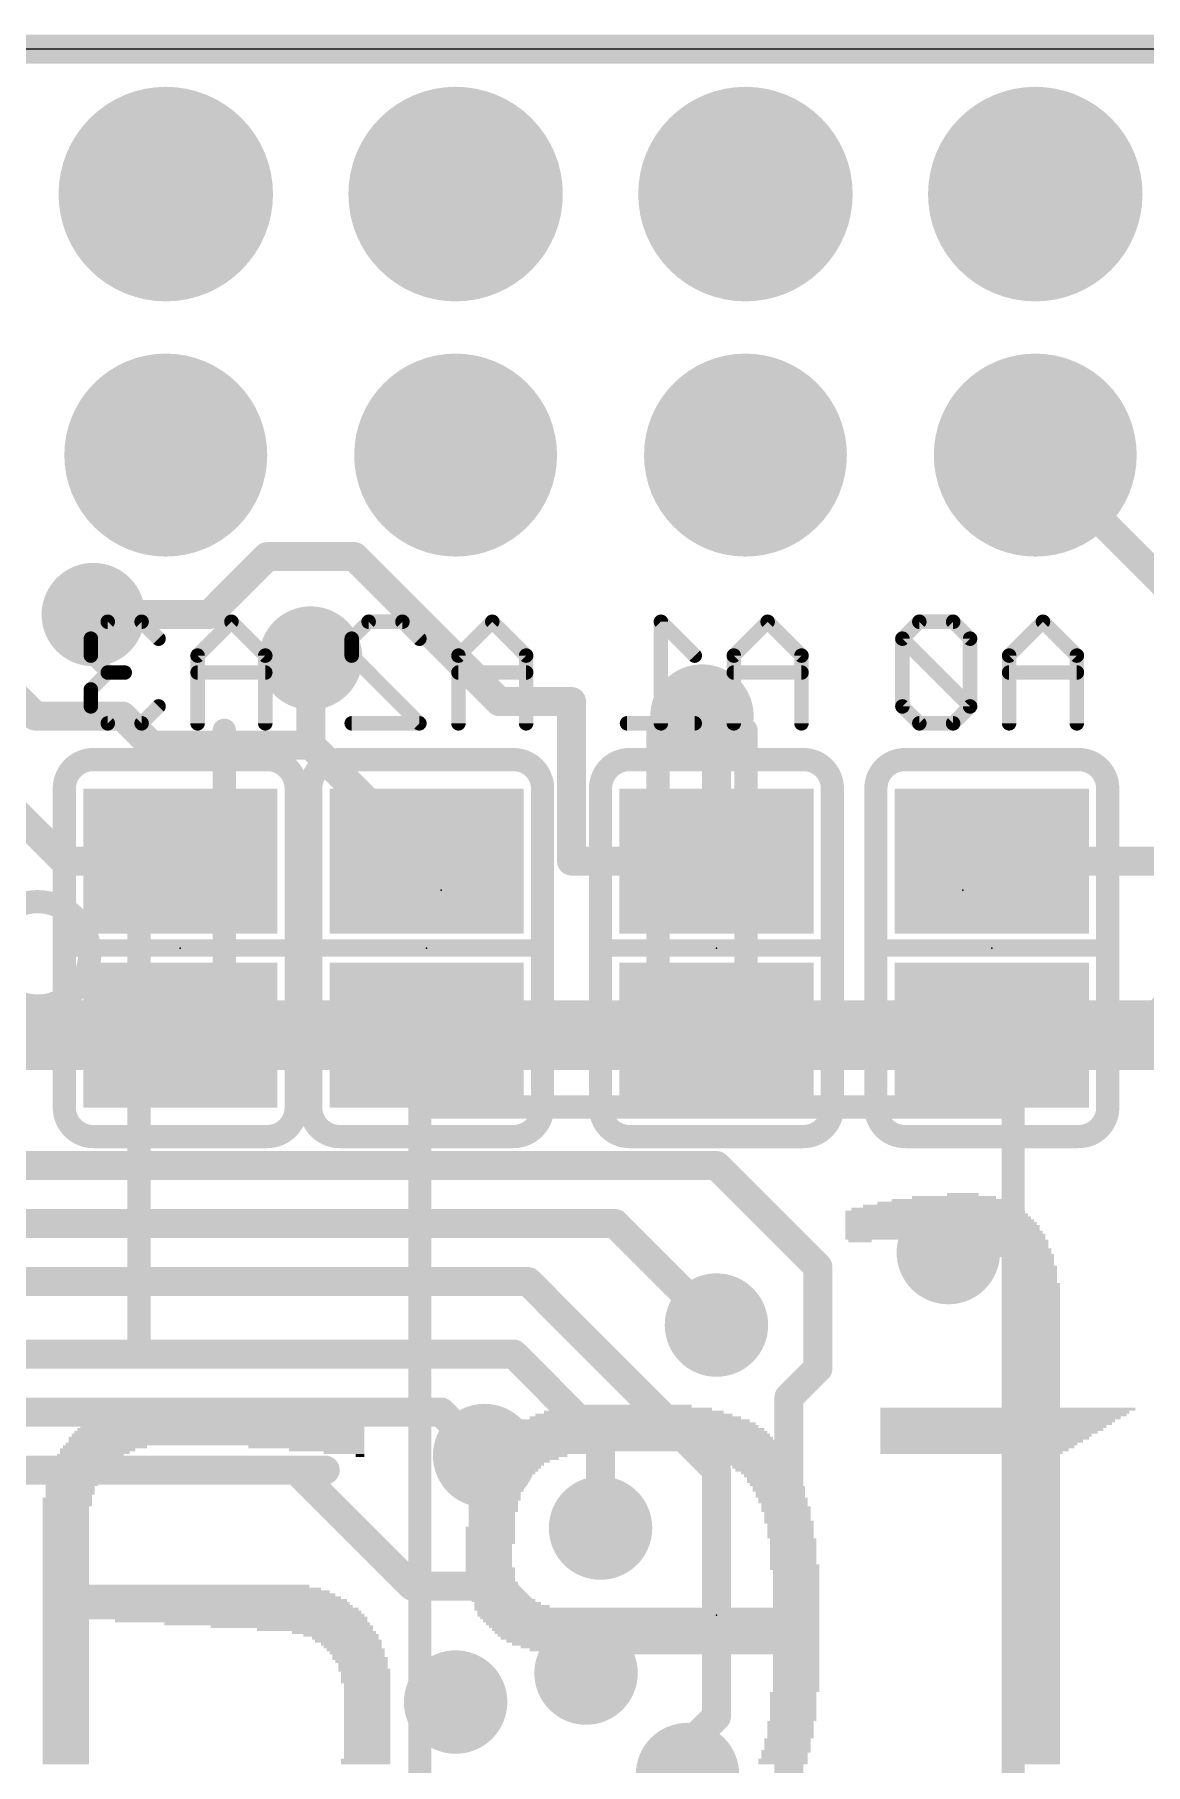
# Model space of a CAD drawing. Extents: x -0.1 to 50.9, y -0.1 to 23.
# Drawn here: x 33.14 to 42.88, y 7.84 to 22.99 of the extents above; entities that cross this region are included whole.
import ezdxf

# ---------------------------------------------------------------- set-up
doc = ezdxf.new("R2010")
doc.units = 0
for name, color, linetype in [('16', 132, 'CONTINUOUS'), ('17', 110, 'CONTINUOUS'), ('18', 110, 'CONTINUOUS'), ('20', 53, 'CONTINUOUS'), ('21', 40, 'CONTINUOUS'), ('22', 6, 'CONTINUOUS'), ('23', 40, 'CONTINUOUS'), ('24', 6, 'CONTINUOUS'), ('30', 253, 'CONTINUOUS')]:
    doc.layers.add(name, color=color, linetype=linetype)

# ---------------------------------------------------------------- blocks, each defined once
blk = doc.blocks.new('RECT')
blk.add_solid([(-0.5, -0.5), (0.5, -0.5), (-0.5, 0.5), (0.5, 0.5)])
blk = doc.blocks.new('ROUNDP')
at = {"const_width": 0.5}
blk.add_lwpolyline([(0, -0.25, 1), (0, 0.25, 1), (0, -0.25)], format="xyb", dxfattribs=at)
blk = doc.blocks.new('ROUNDV')
at = {"const_width": 0.5}
blk.add_lwpolyline([(0, -0.25, 1), (0, 0.25, 1), (0, -0.25)], format="xyb", dxfattribs=at)

msp = doc.modelspace()

# ---------------------------------------------------------------- linework, layer by layer
at = {"layer": '16'}
for points, const_width in [([(50.8, 22.86), (0, 22.86)], 0.254), ([(43.688, 17.526), (41.91, 19.304)], 0.254), ([(30.734, 18.415), (33.401, 15.748)], 0.254), ([(34.671, 17.907), (35.179, 18.415)], 0.254), ([(35.179, 18.415), (35.941, 18.415)], 0.254), ([(35.941, 18.415), (37.211, 17.145)], 0.254), ([(34.671, 17.907), (33.655, 17.907)], 0.254), ([(33.147, 17.018), (32.385, 17.78)], 0.254), ([(35.56, 17.526), (35.56, 16.764)], 0.254), ([(33.147, 17.018), (33.909, 17.018)], 0.254), ([(33.909, 17.018), (34.163, 16.764)], 0.254), ([(37.211, 17.145), (37.846, 17.145)], 0.254), ([(37.846, 17.145), (37.846, 15.748)], 0.254), ([(39.116, 16.891), (38.989, 17.018)], 0.254), ([(39.116, 15.748), (39.116, 16.891)], 0.254), ([(34.163, 16.764), (35.56, 16.764)], 0.254), ([(35.56, 16.764), (36.576, 15.748)], 0.254), ([(33.401, 15.748), (34.417, 15.748)], 0.254), ([(37.846, 15.748), (39.116, 15.748)], 0.254), ([(41.529, 15.748), (43.18, 15.748)], 0.254), ([(43.053, 14.224), (43.561, 14.732)], 0.6096), ([(34.417, 14.224), (31.369, 14.224)], 0.6096), ([(34.417, 14.224), (36.576, 14.224)], 0.6096), ([(36.576, 14.224), (39.116, 14.224)], 0.6096), ([(39.116, 14.224), (41.529, 14.224)], 0.6096), ([(43.053, 14.224), (41.529, 14.224)], 0.6096), ([(28.829, 13.081), (39.116, 13.081)], 0.254), ([(39.116, 13.081), (40.005, 12.192)], 0.254), ([(27.686, 12.573), (38.227, 12.573)], 0.254), ([(38.227, 12.573), (39.116, 11.684)], 0.254), ([(40.005, 12.192), (40.005, 11.303)], 0.254), ([(26.924, 12.065), (37.465, 12.065)], 0.254), ([(37.465, 12.065), (39.116, 10.414)], 0.254), ([(26.67, 11.43), (37.338, 11.43)], 0.254), ([(37.338, 11.43), (38.1, 10.668)], 0.254), ([(40.005, 11.303), (39.751, 11.049)], 0.254), ([(39.751, 11.049), (39.751, 6.731)], 0.254), ([(26.162, 10.922), (36.703, 10.922)], 0.254), ([(36.703, 10.922), (37.084, 10.541)], 0.254), ([(38.1, 10.668), (38.1, 9.906)], 0.254), ([(25.527, 10.414), (35.433, 10.414)], 0.254), ([(35.433, 10.414), (35.687, 10.414)], 0.254), ([(36.449, 9.398), (35.433, 10.414)], 0.254), ([(39.116, 10.414), (39.116, 8.255)], 0.254), ([(37.211, 9.398), (36.449, 9.398)], 0.254), ([(37.973, 8.636), (37.211, 9.398)], 0.254), ([(39.116, 8.255), (38.862, 8.001)], 0.254), ([(38.862, 8.001), (38.862, 7.747)], 0.254)]:
    msp.add_lwpolyline(points, dxfattribs=dict(at, const_width=const_width))
for points, const_width in [([(41.9549, 19.3489, 1), (41.8651, 19.2591)], 0.127), ([(35.179, 18.4785, 1), (35.179, 18.3515)], 0.127), ([(35.2239, 18.3701, 1), (35.1341, 18.4599)], 0.127), ([(35.9859, 18.4599, 1), (35.8961, 18.3701)], 0.127), ([(35.941, 18.3515, 1), (35.941, 18.4785)], 0.127), ([(33.655, 17.9705, 1), (33.655, 17.8435)], 0.127), ([(34.671, 17.8435, 1), (34.671, 17.9705)], 0.127), ([(34.6261, 17.9519, 1), (34.7159, 17.8621)], 0.127), ([(35.6235, 17.526, 1), (35.4965, 17.526)], 0.127), ([(33.147, 17.0815, 1), (33.147, 16.9545)], 0.127), ([(33.1021, 16.9731, 1), (33.1919, 17.0629)], 0.127), ([(33.9539, 17.0629, 1), (33.8641, 16.9731)], 0.127), ([(33.909, 16.9545, 1), (33.909, 17.0815)], 0.127), ([(37.211, 17.2085, 1), (37.211, 17.0815)], 0.127), ([(37.1661, 17.1001, 1), (37.2559, 17.1899)], 0.127), ([(37.9095, 17.145, 1), (37.7825, 17.145)], 0.127), ([(37.846, 17.0815, 1), (37.846, 17.2085)], 0.127), ([(39.0339, 17.0629, 1), (38.9441, 16.9731)], 0.127), ([(39.1795, 16.891, 1), (39.0525, 16.891)], 0.127), ([(39.0711, 16.8461, 1), (39.1609, 16.9359)], 0.127), ([(34.163, 16.8275, 1), (34.163, 16.7005)], 0.127), ([(34.1181, 16.7191, 1), (34.2079, 16.8089)], 0.127), ([(35.6049, 16.8089, 1), (35.5151, 16.7191)], 0.127), ([(35.4965, 16.764, 1), (35.6235, 16.764)], 0.127), ([(35.56, 16.7005, 1), (35.56, 16.8275)], 0.127), ([(33.401, 15.8115, 1), (33.401, 15.6845)], 0.127), ([(33.3561, 15.7031, 1), (33.4459, 15.7929)], 0.127), ([(34.417, 15.6845, 1), (34.417, 15.8115)], 0.127), ([(36.5311, 15.7031, 1), (36.6209, 15.7929)], 0.127), ([(37.846, 15.8115, 1), (37.846, 15.6845)], 0.127), ([(37.7825, 15.748, 1), (37.9095, 15.748)], 0.127), ([(39.0525, 15.748, 1), (39.1795, 15.748)], 0.127), ([(39.116, 15.6845, 1), (39.116, 15.8115)], 0.127), ([(41.529, 15.8115, 1), (41.529, 15.6845)], 0.127), ([(34.417, 14.3764, 1), (34.417, 14.0716)], 0.3048), ([(34.417, 14.0716, 1), (34.417, 14.3764)], 0.3048), ([(36.576, 14.3764, 1), (36.576, 14.0716)], 0.3048), ([(36.576, 14.0716, 1), (36.576, 14.3764)], 0.3048), ([(39.116, 14.3764, 1), (39.116, 14.0716)], 0.3048), ([(39.116, 14.0716, 1), (39.116, 14.3764)], 0.3048), ([(41.529, 14.3764, 1), (41.529, 14.0716)], 0.3048), ([(41.529, 14.0716, 1), (41.529, 14.3764)], 0.3048), ([(42.9452, 14.3318, 1), (43.1608, 14.1162)], 0.3048), ([(39.1609, 13.1259, 1), (39.0711, 13.0361)], 0.127), ([(39.116, 13.0175, 1), (39.116, 13.1445)], 0.127), ([(38.2719, 12.6179, 1), (38.1821, 12.5281)], 0.127), ([(38.227, 12.5095, 1), (38.227, 12.6365)], 0.127), ([(40.0685, 12.192, 1), (39.9415, 12.192)], 0.127), ([(39.9601, 12.1471, 1), (40.0499, 12.2369)], 0.127), ([(37.5099, 12.1099, 1), (37.4201, 12.0201)], 0.127), ([(37.465, 12.0015, 1), (37.465, 12.1285)], 0.127), ([(39.0711, 11.6391, 1), (39.1609, 11.7289)], 0.127), ([(37.3829, 11.4749, 1), (37.2931, 11.3851)], 0.127), ([(37.338, 11.3665, 1), (37.338, 11.4935)], 0.127), ([(39.9415, 11.303, 1), (40.0685, 11.303)], 0.127), ([(40.0499, 11.2581, 1), (39.9601, 11.3479)], 0.127), ([(39.8145, 11.049, 1), (39.6875, 11.049)], 0.127), ([(39.7061, 11.0939, 1), (39.7959, 11.0041)], 0.127), ([(36.7479, 10.9669, 1), (36.6581, 10.8771)], 0.127), ([(36.703, 10.8585, 1), (36.703, 10.9855)], 0.127), ([(38.1635, 10.668, 1), (38.0365, 10.668)], 0.127), ([(38.0551, 10.6231, 1), (38.1449, 10.7129)], 0.127), ([(37.0391, 10.4961, 1), (37.1289, 10.5859)], 0.127), ([(35.433, 10.4775, 1), (35.433, 10.3505)], 0.127), ([(35.4779, 10.4589, 1), (35.3881, 10.3691)], 0.127), ([(35.433, 10.3505, 1), (35.433, 10.4775)], 0.127), ([(35.687, 10.3505, 1), (35.687, 10.4775)], 0.127), ([(39.1795, 10.414, 1), (39.0525, 10.414)], 0.127), ([(39.0711, 10.3691, 1), (39.1609, 10.4589)], 0.127), ([(38.0365, 9.906, 1), (38.1635, 9.906)], 0.127), ([(36.449, 9.4615, 1), (36.449, 9.3345)], 0.127), ([(36.4041, 9.3531, 1), (36.4939, 9.4429)], 0.127), ([(37.2559, 9.4429, 1), (37.1661, 9.3531)], 0.127), ([(37.211, 9.3345, 1), (37.211, 9.4615)], 0.127), ([(37.9281, 8.5911, 1), (38.0179, 8.6809)], 0.127), ([(39.1609, 8.2101, 1), (39.0711, 8.2999)], 0.127), ([(39.0525, 8.255, 1), (39.1795, 8.255)], 0.127), ([(38.9255, 8.001, 1), (38.7985, 8.001)], 0.127), ([(38.8171, 8.0459, 1), (38.9069, 7.9561)], 0.127)]:
    msp.add_lwpolyline(points, format="xyb", dxfattribs=dict(at, const_width=const_width))
at = {"layer": '20'}
msp.add_line((48.26, 22.86), (2.54, 22.86), dxfattribs=at)
at = {"layer": '21', "const_width": 0.2032}
for points in [[(34.803, 14.094), (34.803, 16.894)], [(38.603, 16.894), (38.603, 14.094)], [(39.375, 14.094), (39.375, 16.894)], [(34.0556, 15.9988), (34.0556, 11.4332)], [(41.716, 13.594), (36.516, 13.594)], [(36.516, 13.594), (36.516, 4.694)], [(41.716, 4.694), (41.716, 13.594)]]:
    msp.add_lwpolyline(points, dxfattribs=at)
at = {"layer": '21'}
for points, const_width in [([(34.8538, 16.894, 1), (34.7522, 16.894)], 0.1016), ([(38.6538, 16.894, 1), (38.5522, 16.894)], 0.1016), ([(39.4258, 16.894, 1), (39.3242, 16.894)], 0.1016), ([(34.1064, 15.9988, 1), (34.0048, 15.9988)], 0.1016), ([(33.1666, 14.478, 1), (33.1666, 15.3924, 1), (33.1666, 14.478)], 0.2032), ([(34.7522, 14.094, 1), (34.8538, 14.094)], 0.1016), ([(38.5522, 14.094, 1), (38.6538, 14.094)], 0.1016), ([(39.3242, 14.094, 1), (39.4258, 14.094)], 0.1016), ([(36.516, 13.6448, 1), (36.516, 13.5432)], 0.1016), ([(36.5668, 13.594, 1), (36.4652, 13.594)], 0.1016), ([(41.7668, 13.594, 1), (41.6652, 13.594)], 0.1016), ([(41.716, 13.5432, 1), (41.716, 13.6448)], 0.1016), ([(34.0048, 11.4332, 1), (34.1064, 11.4332)], 0.1016)]:
    msp.add_lwpolyline(points, format="xyb", dxfattribs=dict(at, const_width=const_width))
at = {"layer": '22'}
for points, const_width in [([(33.7816, 17.8443), (33.6333, 17.696)], 0.127), ([(34.0782, 17.8443), (33.7816, 17.8443)], 0.127), ([(34.2265, 17.696), (34.0782, 17.8443)], 0.127), ([(34.8654, 17.8443), (34.5688, 17.5477)], 0.127), ([(35.162, 17.5477), (34.8654, 17.8443)], 0.127), ([(35.9193, 17.696), (36.0676, 17.8443)], 0.127), ([(36.0676, 17.8443), (36.3642, 17.8443)], 0.127), ([(36.3642, 17.8443), (36.5125, 17.696)], 0.127), ([(37.1514, 17.8443), (36.8548, 17.5477)], 0.127), ([(37.448, 17.5477), (37.1514, 17.8443)], 0.127), ([(38.9255, 17.5477), (38.6289, 17.8443)], 0.127), ([(38.6289, 17.8443), (38.6289, 16.9545)], 0.127), ([(39.5644, 17.8443), (39.2678, 17.5477)], 0.127), ([(39.861, 17.5477), (39.5644, 17.8443)], 0.127), ([(40.8936, 17.8443), (40.7453, 17.696)], 0.127), ([(41.1902, 17.8443), (40.8936, 17.8443)], 0.127), ([(41.3385, 17.696), (41.1902, 17.8443)], 0.127), ([(41.9774, 17.8443), (41.6808, 17.5477)], 0.127), ([(42.274, 17.5477), (41.9774, 17.8443)], 0.127), ([(33.6333, 17.696), (33.6333, 17.5477)], 0.127), ([(35.9193, 17.5477), (35.9193, 17.696)], 0.127), ([(40.7453, 17.696), (40.7453, 17.1028)], 0.127), ([(41.3385, 17.1028), (40.7453, 17.696)], 0.127), ([(41.3385, 17.1028), (41.3385, 17.696)], 0.127), ([(33.6333, 17.5477), (33.7816, 17.3994)], 0.127), ([(34.5688, 17.5477), (34.5688, 16.9545)], 0.127), ([(35.162, 16.9545), (35.162, 17.5477)], 0.127), ([(36.5125, 16.9545), (35.9193, 17.5477)], 0.127), ([(36.8548, 17.5477), (36.8548, 16.9545)], 0.127), ([(37.448, 16.9545), (37.448, 17.5477)], 0.127), ([(39.2678, 17.5477), (39.2678, 16.9545)], 0.127), ([(39.861, 16.9545), (39.861, 17.5477)], 0.127), ([(41.6808, 17.5477), (41.6808, 16.9545)], 0.127), ([(42.274, 16.9545), (42.274, 17.5477)], 0.127), ([(33.7816, 17.3994), (33.6333, 17.2511)], 0.127), ([(33.7816, 17.3994), (33.9299, 17.3994)], 0.127), ([(35.162, 17.3994), (34.5688, 17.3994)], 0.127), ([(37.448, 17.3994), (36.8548, 17.3994)], 0.127), ([(39.861, 17.3994), (39.2678, 17.3994)], 0.127), ([(42.274, 17.3994), (41.6808, 17.3994)], 0.127), ([(33.6333, 17.2511), (33.6333, 17.1028)], 0.127), ([(33.6333, 17.1028), (33.7816, 16.9545)], 0.127), ([(34.0782, 16.9545), (34.2265, 17.1028)], 0.127), ([(40.7453, 17.1028), (40.8936, 16.9545)], 0.127), ([(41.1902, 16.9545), (41.3385, 17.1028)], 0.127), ([(33.7816, 16.9545), (34.0782, 16.9545)], 0.127), ([(35.9193, 16.9545), (36.5125, 16.9545)], 0.127), ([(38.9255, 16.9545), (38.3323, 16.9545)], 0.127), ([(40.8936, 16.9545), (41.1902, 16.9545)], 0.127), ([(35.179, 16.637), (33.655, 16.637)], 0.2032), ([(35.814, 16.637), (37.338, 16.637)], 0.2032), ([(38.354, 16.637), (39.878, 16.637)], 0.2032), ([(40.767, 16.637), (42.291, 16.637)], 0.2032), ([(33.401, 16.383), (33.401, 13.589)], 0.2032), ([(35.433, 13.589), (35.433, 16.383)], 0.2032), ([(35.56, 16.383), (35.56, 13.589)], 0.2032), ([(37.592, 13.589), (37.592, 16.383)], 0.2032), ([(38.1, 16.383), (38.1, 13.589)], 0.2032), ([(40.132, 13.589), (40.132, 16.383)], 0.2032), ([(40.513, 16.383), (40.513, 13.589)], 0.2032), ([(42.545, 13.589), (42.545, 16.383)], 0.2032), ([(35.179, 13.335), (33.655, 13.335)], 0.2032), ([(35.814, 13.335), (37.338, 13.335)], 0.2032), ([(38.354, 13.335), (39.878, 13.335)], 0.2032), ([(40.767, 13.335), (42.291, 13.335)], 0.2032)]:
    msp.add_lwpolyline(points, dxfattribs=dict(at, const_width=const_width))
for points, const_width in [([(33.7816, 17.876, 1), (33.7816, 17.8125)], 0.0635), ([(33.8041, 17.8218, 1), (33.7592, 17.8667)], 0.0635), ([(34.1007, 17.8667, 1), (34.0558, 17.8218)], 0.0635), ([(34.0782, 17.8125, 1), (34.0782, 17.876)], 0.0635), ([(34.8879, 17.8667, 1), (34.843, 17.8218)], 0.0635), ([(34.8879, 17.8218, 1), (34.843, 17.8667)], 0.0635), ([(36.0676, 17.876, 1), (36.0676, 17.8125)], 0.0635), ([(36.0901, 17.8218, 1), (36.0452, 17.8667)], 0.0635), ([(36.3867, 17.8667, 1), (36.3418, 17.8218)], 0.0635), ([(36.3642, 17.8125, 1), (36.3642, 17.876)], 0.0635), ([(37.1739, 17.8667, 1), (37.129, 17.8218)], 0.0635), ([(37.1739, 17.8218, 1), (37.129, 17.8667)], 0.0635), ([(38.6607, 17.8443, 1), (38.5972, 17.8443)], 0.0635), ([(38.6514, 17.8667, 1), (38.6065, 17.8218)], 0.0635), ([(39.5869, 17.8667, 1), (39.542, 17.8218)], 0.0635), ([(39.5869, 17.8218, 1), (39.542, 17.8667)], 0.0635), ([(40.8936, 17.876, 1), (40.8936, 17.8125)], 0.0635), ([(40.9161, 17.8218, 1), (40.8712, 17.8667)], 0.0635), ([(41.2127, 17.8667, 1), (41.1678, 17.8218)], 0.0635), ([(41.1902, 17.8125, 1), (41.1902, 17.876)], 0.0635), ([(41.9999, 17.8667, 1), (41.955, 17.8218)], 0.0635), ([(41.9999, 17.8218, 1), (41.955, 17.8667)], 0.0635), ([(33.6651, 17.696, 1), (33.6016, 17.696)], 0.0635), ([(33.6109, 17.7184, 1), (33.6558, 17.6735)], 0.0635), ([(34.204, 17.6735, 1), (34.249, 17.7184)], 0.0635), ([(35.9511, 17.696, 1), (35.8876, 17.696)], 0.0635), ([(35.8969, 17.7184, 1), (35.9418, 17.6735)], 0.0635), ([(36.49, 17.6735, 1), (36.535, 17.7184)], 0.0635), ([(40.7771, 17.696, 1), (40.7136, 17.696)], 0.0635), ([(40.7678, 17.7184, 1), (40.7229, 17.6735)], 0.0635), ([(40.7229, 17.7184, 1), (40.7678, 17.6735)], 0.0635), ([(41.3703, 17.696, 1), (41.3068, 17.696)], 0.0635), ([(41.316, 17.6735, 1), (41.361, 17.7184)], 0.0635), ([(33.6016, 17.5477, 1), (33.6651, 17.5477)], 0.0635), ([(33.6558, 17.5701, 1), (33.6109, 17.5252)], 0.0635), ([(34.6006, 17.5477, 1), (34.5371, 17.5477)], 0.0635), ([(34.5464, 17.5701, 1), (34.5913, 17.5252)], 0.0635), ([(35.1938, 17.5477, 1), (35.1303, 17.5477)], 0.0635), ([(35.1396, 17.5252, 1), (35.1845, 17.5701)], 0.0635), ([(35.8876, 17.5477, 1), (35.9511, 17.5477)], 0.0635), ([(35.9418, 17.5701, 1), (35.8969, 17.5252)], 0.0635), ([(36.8866, 17.5477, 1), (36.8231, 17.5477)], 0.0635), ([(36.8324, 17.5701, 1), (36.8773, 17.5252)], 0.0635), ([(37.4798, 17.5477, 1), (37.4163, 17.5477)], 0.0635), ([(37.4256, 17.5252, 1), (37.4705, 17.5701)], 0.0635), ([(38.903, 17.5252, 1), (38.948, 17.5701)], 0.0635), ([(39.2996, 17.5477, 1), (39.2361, 17.5477)], 0.0635), ([(39.2454, 17.5701, 1), (39.2903, 17.5252)], 0.0635), ([(39.8928, 17.5477, 1), (39.8293, 17.5477)], 0.0635), ([(39.8386, 17.5252, 1), (39.8835, 17.5701)], 0.0635), ([(41.7126, 17.5477, 1), (41.6491, 17.5477)], 0.0635), ([(41.6584, 17.5701, 1), (41.7033, 17.5252)], 0.0635), ([(42.3058, 17.5477, 1), (42.2423, 17.5477)], 0.0635), ([(42.2516, 17.5252, 1), (42.2965, 17.5701)], 0.0635), ([(33.7816, 17.4311, 1), (33.7816, 17.3676)], 0.0635), ([(33.8041, 17.3769, 1), (33.7592, 17.4218)], 0.0635), ([(33.7592, 17.3769, 1), (33.8041, 17.4218)], 0.0635), ([(33.9299, 17.3676, 1), (33.9299, 17.4311)], 0.0635), ([(34.5688, 17.4311, 1), (34.5688, 17.3676)], 0.0635), ([(35.162, 17.3676, 1), (35.162, 17.4311)], 0.0635), ([(36.8548, 17.4311, 1), (36.8548, 17.3676)], 0.0635), ([(37.448, 17.3676, 1), (37.448, 17.4311)], 0.0635), ([(39.2678, 17.4311, 1), (39.2678, 17.3676)], 0.0635), ([(39.861, 17.3676, 1), (39.861, 17.4311)], 0.0635), ([(41.6808, 17.4311, 1), (41.6808, 17.3676)], 0.0635), ([(42.274, 17.3676, 1), (42.274, 17.4311)], 0.0635), ([(33.6651, 17.2511, 1), (33.6016, 17.2511)], 0.0635), ([(33.6109, 17.2735, 1), (33.6558, 17.2286)], 0.0635), ([(33.6016, 17.1028, 1), (33.6651, 17.1028)], 0.0635), ([(33.6558, 17.1252, 1), (33.6109, 17.0803)], 0.0635), ([(34.249, 17.0803, 1), (34.204, 17.1252)], 0.0635), ([(40.7136, 17.1028, 1), (40.7771, 17.1028)], 0.0635), ([(40.7678, 17.1252, 1), (40.7229, 17.0803)], 0.0635), ([(41.3068, 17.1028, 1), (41.3703, 17.1028)], 0.0635), ([(41.361, 17.0803, 1), (41.316, 17.1252)], 0.0635), ([(41.316, 17.0803, 1), (41.361, 17.1252)], 0.0635), ([(33.7816, 16.9862, 1), (33.7816, 16.9228)], 0.0635), ([(33.7592, 16.932, 1), (33.8041, 16.977)], 0.0635), ([(34.0558, 16.977, 1), (34.1007, 16.932)], 0.0635), ([(34.0782, 16.9228, 1), (34.0782, 16.9862)], 0.0635), ([(34.5371, 16.9545, 1), (34.6006, 16.9545)], 0.0635), ([(35.1303, 16.9545, 1), (35.1938, 16.9545)], 0.0635), ([(35.9193, 16.9862, 1), (35.9193, 16.9228)], 0.0635), ([(36.49, 16.932, 1), (36.535, 16.977)], 0.0635), ([(36.5125, 16.9228, 1), (36.5125, 16.9862)], 0.0635), ([(36.8231, 16.9545, 1), (36.8866, 16.9545)], 0.0635), ([(37.4163, 16.9545, 1), (37.4798, 16.9545)], 0.0635), ([(38.3323, 16.9862, 1), (38.3323, 16.9228)], 0.0635), ([(38.5972, 16.9545, 1), (38.6607, 16.9545)], 0.0635), ([(38.9255, 16.9228, 1), (38.9255, 16.9862)], 0.0635), ([(39.2361, 16.9545, 1), (39.2996, 16.9545)], 0.0635), ([(39.8293, 16.9545, 1), (39.8928, 16.9545)], 0.0635), ([(40.8936, 16.9862, 1), (40.8936, 16.9228)], 0.0635), ([(40.8712, 16.932, 1), (40.9161, 16.977)], 0.0635), ([(41.1678, 16.977, 1), (41.2127, 16.932)], 0.0635), ([(41.1902, 16.9228, 1), (41.1902, 16.9862)], 0.0635), ([(41.6491, 16.9545, 1), (41.7126, 16.9545)], 0.0635), ([(42.2423, 16.9545, 1), (42.3058, 16.9545)], 0.0635), ([(33.655, 16.637, 0.4142), (33.401, 16.383)], 0.2032), ([(33.655, 16.6878, 1), (33.655, 16.5862)], 0.1016), ([(33.655, 16.5862, 1), (33.655, 16.6878)], 0.1016), ([(35.433, 16.383, 0.4142), (35.179, 16.637)], 0.2032), ([(35.179, 16.6878, 1), (35.179, 16.5862)], 0.1016), ([(35.179, 16.5862, 1), (35.179, 16.6878)], 0.1016), ([(35.814, 16.637, 0.4142), (35.56, 16.383)], 0.2032), ([(35.814, 16.6878, 1), (35.814, 16.5862)], 0.1016), ([(35.814, 16.5862, 1), (35.814, 16.6878)], 0.1016), ([(37.592, 16.383, 0.4142), (37.338, 16.637)], 0.2032), ([(37.338, 16.6878, 1), (37.338, 16.5862)], 0.1016), ([(37.338, 16.5862, 1), (37.338, 16.6878)], 0.1016), ([(38.354, 16.637, 0.4142), (38.1, 16.383)], 0.2032), ([(38.354, 16.6878, 1), (38.354, 16.5862)], 0.1016), ([(38.354, 16.5862, 1), (38.354, 16.6878)], 0.1016), ([(40.132, 16.383, 0.4142), (39.878, 16.637)], 0.2032), ([(39.878, 16.6878, 1), (39.878, 16.5862)], 0.1016), ([(39.878, 16.5862, 1), (39.878, 16.6878)], 0.1016), ([(40.767, 16.637, 0.4142), (40.513, 16.383)], 0.2032), ([(40.767, 16.6878, 1), (40.767, 16.5862)], 0.1016), ([(40.767, 16.5862, 1), (40.767, 16.6878)], 0.1016), ([(42.545, 16.383, 0.4142), (42.291, 16.637)], 0.2032), ([(42.291, 16.6878, 1), (42.291, 16.5862)], 0.1016), ([(42.291, 16.5862, 1), (42.291, 16.6878)], 0.1016), ([(33.4518, 16.383, 1), (33.3502, 16.383)], 0.1016), ([(33.3502, 16.383, 1), (33.4518, 16.383)], 0.1016), ([(35.4838, 16.383, 1), (35.3822, 16.383)], 0.1016), ([(35.3822, 16.383, 1), (35.4838, 16.383)], 0.1016), ([(35.6108, 16.383, 1), (35.5092, 16.383)], 0.1016), ([(35.5092, 16.383, 1), (35.6108, 16.383)], 0.1016), ([(37.6428, 16.383, 1), (37.5412, 16.383)], 0.1016), ([(37.5412, 16.383, 1), (37.6428, 16.383)], 0.1016), ([(38.1508, 16.383, 1), (38.0492, 16.383)], 0.1016), ([(38.0492, 16.383, 1), (38.1508, 16.383)], 0.1016), ([(40.1828, 16.383, 1), (40.0812, 16.383)], 0.1016), ([(40.0812, 16.383, 1), (40.1828, 16.383)], 0.1016), ([(40.5638, 16.383, 1), (40.4622, 16.383)], 0.1016), ([(40.4622, 16.383, 1), (40.5638, 16.383)], 0.1016), ([(42.5958, 16.383, 1), (42.4942, 16.383)], 0.1016), ([(42.4942, 16.383, 1), (42.5958, 16.383)], 0.1016), ([(33.401, 13.589, 0.4142), (33.655, 13.335)], 0.2032), ([(33.4518, 13.589, 1), (33.3502, 13.589)], 0.1016), ([(33.3502, 13.589, 1), (33.4518, 13.589)], 0.1016), ([(35.179, 13.335, 0.4142), (35.433, 13.589)], 0.2032), ([(35.4838, 13.589, 1), (35.3822, 13.589)], 0.1016), ([(35.3822, 13.589, 1), (35.4838, 13.589)], 0.1016), ([(35.56, 13.589, 0.4142), (35.814, 13.335)], 0.2032), ([(35.6108, 13.589, 1), (35.5092, 13.589)], 0.1016), ([(35.5092, 13.589, 1), (35.6108, 13.589)], 0.1016), ([(37.338, 13.335, 0.4142), (37.592, 13.589)], 0.2032), ([(37.6428, 13.589, 1), (37.5412, 13.589)], 0.1016), ([(37.5412, 13.589, 1), (37.6428, 13.589)], 0.1016), ([(38.1, 13.589, 0.4142), (38.354, 13.335)], 0.2032), ([(38.1508, 13.589, 1), (38.0492, 13.589)], 0.1016), ([(38.0492, 13.589, 1), (38.1508, 13.589)], 0.1016), ([(39.878, 13.335, 0.4142), (40.132, 13.589)], 0.2032), ([(40.1828, 13.589, 1), (40.0812, 13.589)], 0.1016), ([(40.0812, 13.589, 1), (40.1828, 13.589)], 0.1016), ([(40.513, 13.589, 0.4142), (40.767, 13.335)], 0.2032), ([(40.5638, 13.589, 1), (40.4622, 13.589)], 0.1016), ([(40.4622, 13.589, 1), (40.5638, 13.589)], 0.1016), ([(42.291, 13.335, 0.4142), (42.545, 13.589)], 0.2032), ([(42.5958, 13.589, 1), (42.4942, 13.589)], 0.1016), ([(42.4942, 13.589, 1), (42.5958, 13.589)], 0.1016), ([(33.655, 13.3858, 1), (33.655, 13.2842)], 0.1016), ([(33.655, 13.2842, 1), (33.655, 13.3858)], 0.1016), ([(35.179, 13.3858, 1), (35.179, 13.2842)], 0.1016), ([(35.179, 13.2842, 1), (35.179, 13.3858)], 0.1016), ([(35.814, 13.3858, 1), (35.814, 13.2842)], 0.1016), ([(35.814, 13.2842, 1), (35.814, 13.3858)], 0.1016), ([(37.338, 13.3858, 1), (37.338, 13.2842)], 0.1016), ([(37.338, 13.2842, 1), (37.338, 13.3858)], 0.1016), ([(38.354, 13.3858, 1), (38.354, 13.2842)], 0.1016), ([(38.354, 13.2842, 1), (38.354, 13.3858)], 0.1016), ([(39.878, 13.3858, 1), (39.878, 13.2842)], 0.1016), ([(39.878, 13.2842, 1), (39.878, 13.3858)], 0.1016), ([(40.767, 13.3858, 1), (40.767, 13.2842)], 0.1016), ([(40.767, 13.2842, 1), (40.767, 13.3858)], 0.1016), ([(42.291, 13.3858, 1), (42.291, 13.2842)], 0.1016), ([(42.291, 13.2842, 1), (42.291, 13.3858)], 0.1016)]:
    msp.add_lwpolyline(points, format="xyb", dxfattribs=dict(at, const_width=const_width))
at = {"layer": '23'}
for p in [(36.703, 15.494), (41.275, 15.494), (39.116, 9.144)]:
    msp.add_point(p, dxfattribs=at)
at = {"layer": '24'}
for p in [(34.417, 14.986), (36.576, 14.986), (39.116, 14.986), (41.529, 14.986)]:
    msp.add_point(p, dxfattribs=at)

# ---------------------------------------------------------------- block references
at = {"layer": '16', "xscale": 1.1684, "yscale": 1.6002}
for p, rotation in [((34.417, 15.748), 270), ((36.576, 15.748), 90), ((39.116, 15.748), 90), ((41.529, 15.748), 90), ((34.417, 14.224), 270), ((36.576, 14.224), 90), ((39.116, 14.224), 90), ((41.529, 14.224), 90)]:
    msp.add_blockref('RECT', p, dxfattribs=dict(at, rotation=rotation))
at = {"layer": '17', "xscale": 1.778, "yscale": 1.778}
for p in [(34.29, 21.59), (36.83, 21.59), (39.37, 21.59), (41.91, 21.59)]:
    msp.add_blockref('ROUNDP', p, dxfattribs=at)
at = {"layer": '17', "xscale": 1.6764, "yscale": 1.6764, "rotation": 90}
for p in [(34.29, 19.304), (36.83, 19.304), (39.37, 19.304), (41.91, 19.304)]:
    msp.add_blockref('ROUNDP', p, dxfattribs=at)
at = {"layer": '18', "xscale": 0.9064, "yscale": 0.9064}
for p in [(33.655, 17.907), (33.655, 17.907), (35.56, 17.526), (35.56, 17.526), (38.989, 17.018), (38.989, 17.018), (41.148, 12.319), (41.148, 12.319), (39.116, 11.684), (39.116, 11.684), (37.084, 10.541), (37.084, 10.541), (38.1, 9.906), (38.1, 9.906), (37.973, 8.636), (37.973, 8.636), (36.83, 8.382), (36.83, 8.382), (38.862, 7.747), (38.862, 7.747)]:
    msp.add_blockref('ROUNDV', p, dxfattribs=at)
at = {"layer": '22', "yscale": 0.0254, "rotation": 180}
for p, xscale in [((41.0718, 12.7254), 1.3462), ((41.1099, 12.7508), 1.1684), ((41.148, 12.7762), 0.9906), ((41.1988, 12.8016), 0.7366), ((41.275, 12.827), 0.2794), ((41.0337, 12.6746), 1.5748), ((41.0464, 12.6492), 1.6002), ((41.0591, 12.6238), 1.6256), ((41.0718, 12.5984), 1.651), ((41.0845, 12.573), 1.6764), ((41.0464, 12.7), 1.4986), ((41.0972, 12.5476), 1.7018), ((41.0972, 12.5222), 1.7018), ((41.1099, 12.4968), 1.7272), ((41.1226, 12.4714), 1.7526), ((41.1226, 12.446), 1.7526), ((40.3733, 12.4206), 0.2032), ((41.6687, 12.4206), 0.7112), ((41.7322, 12.3952), 0.5842), ((41.7576, 12.3698), 0.5334), ((41.7957, 12.3444), 0.508), ((41.8084, 12.319), 0.4826), ((41.8338, 12.2936), 0.4826), ((41.8465, 12.2682), 0.4572), ((41.8465, 12.2428), 0.4572), ((41.8592, 12.2174), 0.4318), ((41.8719, 12.192), 0.4572), ((41.8846, 12.1666), 0.4318), ((41.8846, 12.1412), 0.4318), ((41.8846, 12.1158), 0.4318), ((41.8973, 12.0904), 0.4064), ((41.8973, 12.065), 0.4064), ((41.91, 12.0396), 0.4318), ((41.91, 12.0142), 0.4318), ((41.91, 11.9888), 0.4318), ((41.91, 11.9634), 0.4318), ((41.9227, 11.938), 0.4064), ((41.9227, 11.9126), 0.4064), ((41.9227, 11.8872), 0.4064), ((41.9227, 11.8618), 0.4064), ((41.9227, 11.8364), 0.4064), ((41.9227, 11.811), 0.4064), ((41.9227, 11.7856), 0.4064), ((41.9227, 11.7602), 0.4064), ((41.9227, 11.7348), 0.4064), ((41.9227, 11.7094), 0.4064), ((41.9227, 11.684), 0.4064), ((41.9227, 11.6586), 0.4064), ((41.9227, 11.6332), 0.4064), ((41.9227, 11.6078), 0.4064), ((41.9227, 11.5824), 0.4064), ((41.9227, 11.557), 0.4064), ((41.9227, 11.5316), 0.4064), ((41.9227, 11.5062), 0.4064), ((41.9227, 11.4808), 0.4064), ((41.9227, 11.4554), 0.4064), ((41.9227, 11.43), 0.4064), ((41.9227, 11.4046), 0.4064), ((41.9227, 11.3792), 0.4064), ((41.9227, 11.3538), 0.4064), ((41.9227, 11.3284), 0.4064), ((41.9227, 11.303), 0.4064), ((41.9227, 11.2776), 0.4064), ((41.9227, 11.2522), 0.4064), ((41.9227, 11.2268), 0.4064), ((41.9227, 11.2014), 0.4064), ((41.9227, 11.176), 0.4064), ((41.9227, 11.1506), 0.4064), ((41.9227, 11.1252), 0.4064), ((41.9227, 11.0998), 0.4064), ((41.9227, 11.0744), 0.4064), ((41.9227, 11.049), 0.4064), ((34.7472, 10.8966), 2.1082), ((34.6964, 10.922), 1.905), ((34.6456, 10.9474), 1.7018), ((34.5948, 10.9728), 1.4478), ((34.5313, 10.9982), 1.1176), ((34.4424, 11.0236), 0.6858), ((38.3921, 10.8966), 1.7272), ((38.3921, 10.922), 1.5748), ((38.3921, 10.9474), 1.3716), ((38.3921, 10.9728), 1.016), ((41.6687, 10.9474), 2.2352), ((41.6433, 10.922), 2.1844), ((41.6306, 10.8966), 2.159), ((41.9227, 11.0236), 0.4064), ((41.9227, 10.9982), 0.4064), ((41.9227, 10.9728), 0.4064), ((34.7726, 10.7696), 2.5146), ((34.7853, 10.795), 2.4892), ((34.8107, 10.8204), 2.4384), ((34.8107, 10.8458), 2.3876), ((34.7726, 10.8712), 2.2606), ((38.4175, 10.7696), 2.2352), ((38.4048, 10.795), 2.159), ((38.4175, 10.8204), 2.0828), ((38.4048, 10.8458), 2.0066), ((38.4048, 10.8712), 1.8542), ((41.6052, 10.8712), 2.1082), ((41.5798, 10.8458), 2.0574), ((41.5671, 10.8204), 2.032), ((41.5417, 10.795), 1.9812), ((41.529, 10.7696), 1.9558), ((33.7566, 10.6172), 0.7366), ((34.7218, 10.6426), 2.6162), ((34.7345, 10.6934), 2.5908), ((34.7345, 10.668), 2.5908), ((34.7472, 10.7188), 2.5654), ((34.7599, 10.7442), 2.54), ((35.5219, 10.6172), 1.016), ((38.4175, 10.6172), 2.54), ((38.4175, 10.6426), 2.4892), ((38.4048, 10.6934), 2.413), ((38.4175, 10.668), 2.4384), ((38.4048, 10.7188), 2.3622), ((38.4175, 10.7442), 2.286), ((41.5036, 10.7442), 1.905), ((41.4782, 10.7188), 1.8542), ((41.4655, 10.6934), 1.8288), ((41.4401, 10.668), 1.778), ((41.4147, 10.6426), 1.7272), ((41.402, 10.6172), 1.7018), ((33.5788, 10.4902), 0.5334), ((33.5661, 10.4648), 0.508), ((33.6296, 10.541), 0.5842), ((33.6042, 10.5156), 0.5334), ((33.6931, 10.5918), 0.6604), ((33.6677, 10.5664), 0.6096), ((35.6997, 10.5918), 0.6604), ((35.8521, 10.5664), 0.3556), ((35.9918, 10.541), 0.0762), ((37.4015, 10.5156), 0.6604), ((37.3634, 10.4902), 0.5842), ((37.338, 10.4648), 0.5334), ((37.4523, 10.541), 0.7112), ((38.4175, 10.5918), 2.5908), ((37.5666, 10.5664), 0.889), ((39.2684, 10.5664), 0.9398), ((39.37, 10.541), 0.7366), ((39.4335, 10.5156), 0.6604), ((39.4716, 10.4902), 0.635), ((39.497, 10.4648), 0.5842), ((41.3766, 10.5918), 1.651), ((41.3512, 10.5664), 1.6002), ((41.9227, 10.541), 0.4064), ((41.9227, 10.5156), 0.4064), ((41.9227, 10.4902), 0.4064), ((41.9227, 10.4648), 0.4064), ((33.4899, 10.3632), 0.4572), ((33.4899, 10.3378), 0.4572), ((33.4772, 10.3124), 0.4318), ((33.5407, 10.4394), 0.508), ((33.528, 10.414), 0.4826), ((33.5153, 10.3886), 0.4572), ((37.2237, 10.3124), 0.4572), ((37.2745, 10.3886), 0.508), ((37.2618, 10.3632), 0.4826), ((37.2491, 10.3378), 0.4572), ((37.3126, 10.4394), 0.5334), ((37.2999, 10.414), 0.508), ((39.5351, 10.4394), 0.5588), ((39.5478, 10.414), 0.5334), ((39.5859, 10.3886), 0.508), ((39.5986, 10.3632), 0.4826), ((39.6113, 10.3378), 0.4572), ((39.624, 10.3124), 0.4826), ((41.9227, 10.4394), 0.4064), ((41.9227, 10.414), 0.4064), ((41.9227, 10.3886), 0.4064), ((41.9227, 10.3632), 0.4064), ((41.9227, 10.3378), 0.4064), ((41.9227, 10.3124), 0.4064), ((33.4264, 10.16), 0.4318), ((33.4645, 10.287), 0.4572), ((33.4518, 10.2616), 0.4318), ((33.4518, 10.2362), 0.4318), ((33.4518, 10.2108), 0.4318), ((33.4391, 10.1854), 0.4064), ((37.1983, 10.2362), 0.4572), ((37.1856, 10.2108), 0.4318), ((37.1856, 10.1854), 0.4318), ((37.1856, 10.16), 0.4318), ((37.2237, 10.287), 0.4572), ((37.211, 10.2616), 0.4318), ((39.6367, 10.287), 0.4572), ((39.6621, 10.2616), 0.4572), ((39.6621, 10.2362), 0.4572), ((39.6748, 10.2108), 0.4318), ((39.6748, 10.1854), 0.4318), ((39.7002, 10.16), 0.4318), ((41.9227, 10.287), 0.4064), ((41.9227, 10.2616), 0.4064), ((41.9227, 10.2362), 0.4064), ((41.9227, 10.2108), 0.4064), ((41.9227, 10.1854), 0.4064), ((41.9227, 10.16), 0.4064), ((33.4264, 10.1346), 0.4318), ((33.4264, 10.1092), 0.4318), ((33.4137, 10.0838), 0.4064), ((33.4137, 10.0584), 0.4064), ((33.4137, 10.033), 0.4064), ((33.4137, 10.0076), 0.4064), ((37.1602, 10.1092), 0.4318), ((37.1602, 10.0838), 0.4318), ((37.1602, 10.0584), 0.4318), ((37.1475, 10.033), 0.4064), ((37.1475, 10.0076), 0.4064), ((37.1729, 10.1346), 0.4064), ((39.7002, 10.1346), 0.4318), ((39.7129, 10.1092), 0.4064), ((39.7256, 10.0838), 0.4318), ((39.7256, 10.0584), 0.4318), ((39.7383, 10.033), 0.4064), ((39.7383, 10.0076), 0.4064), ((41.9227, 10.1346), 0.4064), ((41.9227, 10.1092), 0.4064), ((41.9227, 10.0838), 0.4064), ((41.9227, 10.0584), 0.4064), ((41.9227, 10.033), 0.4064), ((41.9227, 10.0076), 0.4064), ((33.4137, 9.9822), 0.4064), ((33.4137, 9.9568), 0.4064), ((33.4137, 9.9314), 0.4064), ((33.4137, 9.906), 0.4064), ((33.4137, 9.8806), 0.4064), ((33.4137, 9.8552), 0.4064), ((37.1348, 9.906), 0.4318), ((37.1348, 9.8806), 0.4318), ((37.1348, 9.8552), 0.4318), ((37.1475, 9.9822), 0.4064), ((37.1475, 9.9568), 0.4064), ((37.1475, 9.9314), 0.4064), ((39.7383, 9.9822), 0.4064), ((39.751, 9.9568), 0.4318), ((39.7637, 9.9314), 0.4064), ((39.7637, 9.906), 0.4064), ((39.7637, 9.8806), 0.4064), ((39.7637, 9.8552), 0.4064), ((41.9227, 9.9822), 0.4064), ((41.9227, 9.9568), 0.4064), ((41.9227, 9.9314), 0.4064), ((41.9227, 9.906), 0.4064), ((41.9227, 9.8806), 0.4064), ((41.9227, 9.8552), 0.4064), ((33.4137, 9.8298), 0.4064), ((33.4137, 9.8044), 0.4064), ((33.4137, 9.779), 0.4064), ((33.4137, 9.7536), 0.4064), ((33.4137, 9.7282), 0.4064), ((33.4137, 9.7028), 0.4064), ((37.1348, 9.8298), 0.4318), ((37.1348, 9.8044), 0.4318), ((37.1348, 9.779), 0.4318), ((37.1221, 9.7536), 0.4064), ((37.1221, 9.7282), 0.4064), ((37.1221, 9.7028), 0.4064), ((39.7637, 9.8298), 0.4064), ((39.7891, 9.8044), 0.4064), ((39.7891, 9.779), 0.4064), ((39.7891, 9.7536), 0.4064), ((39.7891, 9.7282), 0.4064), ((39.7891, 9.7028), 0.4064), ((41.9227, 9.8298), 0.4064), ((41.9227, 9.8044), 0.4064), ((41.9227, 9.779), 0.4064), ((41.9227, 9.7536), 0.4064), ((41.9227, 9.7282), 0.4064), ((41.9227, 9.7028), 0.4064), ((33.4137, 9.6774), 0.4064), ((33.4137, 9.652), 0.4064), ((33.4137, 9.6266), 0.4064), ((33.4137, 9.6012), 0.4064), ((33.4137, 9.5758), 0.4064), ((33.4137, 9.5504), 0.4064), ((37.1221, 9.6774), 0.4064), ((37.1221, 9.652), 0.4064), ((37.1221, 9.6266), 0.4064), ((37.1221, 9.6012), 0.4064), ((37.1221, 9.5758), 0.4064), ((37.1348, 9.5504), 0.4318), ((39.7891, 9.6774), 0.4064), ((39.7891, 9.652), 0.4064), ((39.7891, 9.6266), 0.4064), ((39.7891, 9.6012), 0.4064), ((39.8018, 9.5758), 0.4318), ((39.8018, 9.5504), 0.4318), ((41.9227, 9.6774), 0.4064), ((41.9227, 9.652), 0.4064), ((41.9227, 9.6266), 0.4064), ((41.9227, 9.6012), 0.4064), ((41.9227, 9.5758), 0.4064), ((41.9227, 9.5504), 0.4064), ((33.4137, 9.525), 0.4064), ((33.4137, 9.4996), 0.4064), ((33.4137, 9.4742), 0.4064), ((33.4137, 9.4488), 0.4064), ((33.4137, 9.4234), 0.4064), ((34.3789, 9.398), 2.3368), ((37.1348, 9.525), 0.4318), ((37.1348, 9.4996), 0.4318), ((37.1348, 9.4742), 0.4318), ((37.1348, 9.4488), 0.4318), ((37.1602, 9.4234), 0.4318), ((37.1602, 9.398), 0.4318), ((39.8145, 9.525), 0.4064), ((39.8145, 9.4996), 0.4064), ((39.8145, 9.4742), 0.4064), ((39.8145, 9.4488), 0.4064), ((39.8145, 9.4234), 0.4064), ((39.8145, 9.398), 0.4064), ((41.9227, 9.525), 0.4064), ((41.9227, 9.4996), 0.4064), ((41.9227, 9.4742), 0.4064), ((41.9227, 9.4488), 0.4064), ((41.9227, 9.4234), 0.4064), ((41.9227, 9.398), 0.4064), ((34.4297, 9.3726), 2.4384), ((34.4678, 9.3472), 2.5146), ((34.4932, 9.3218), 2.5654), ((34.5186, 9.2964), 2.6162), ((34.544, 9.271), 2.667), ((34.5567, 9.2456), 2.6924), ((37.1729, 9.3726), 0.4572), ((37.1856, 9.3472), 0.4826), ((37.211, 9.3218), 0.4826), ((37.2237, 9.2964), 0.508), ((37.2491, 9.271), 0.5588), ((37.2872, 9.2456), 0.5842), ((39.8145, 9.3726), 0.4064), ((39.8145, 9.3472), 0.4064), ((39.8145, 9.3218), 0.4064), ((39.8145, 9.2964), 0.4064), ((39.8145, 9.271), 0.4064), ((39.8145, 9.2456), 0.4064), ((41.9227, 9.3726), 0.4064), ((41.9227, 9.3472), 0.4064), ((41.9227, 9.3218), 0.4064), ((41.9227, 9.2964), 0.4064), ((41.9227, 9.271), 0.4064), ((41.9227, 9.2456), 0.4064), ((34.5694, 9.2202), 2.7178), ((34.5948, 9.1948), 2.7686), ((34.6075, 9.1694), 2.794), ((34.6202, 9.144), 2.8194), ((34.6329, 9.1186), 2.8448), ((33.4137, 9.0932), 0.4064), ((34.9504, 9.0932), 2.2098), ((37.3253, 9.2202), 0.6604), ((38.5064, 9.1948), 3.0226), ((38.5191, 9.1694), 2.9972), ((38.5191, 9.144), 2.9972), ((38.5318, 9.1186), 2.9718), ((38.5445, 9.0932), 2.9464), ((39.8145, 9.2202), 0.4064), ((41.9227, 9.2202), 0.4064), ((41.9227, 9.1948), 0.4064), ((41.9227, 9.1694), 0.4064), ((41.9227, 9.144), 0.4064), ((41.9227, 9.1186), 0.4064), ((41.9227, 9.0932), 0.4064), ((33.4137, 9.0678), 0.4064), ((33.4137, 9.0424), 0.4064), ((33.4137, 9.017), 0.4064), ((33.4137, 8.9916), 0.4064), ((33.4137, 8.9662), 0.4064), ((33.4137, 8.9408), 0.4064), ((35.179, 9.0678), 1.8034), ((35.3949, 9.0424), 1.4224), ((35.5981, 9.017), 1.016), ((35.7632, 8.9916), 0.7366), ((35.8267, 8.9662), 0.6604), ((35.8648, 8.9408), 0.5842), ((38.5572, 9.0678), 2.921), ((38.5699, 9.0424), 2.8956), ((38.5826, 9.017), 2.8702), ((38.5953, 8.9916), 2.8448), ((38.608, 8.9662), 2.8194), ((38.6207, 8.9408), 2.794), ((41.9227, 9.0678), 0.4064), ((41.9227, 9.0424), 0.4064), ((41.9227, 9.017), 0.4064), ((41.9227, 8.9916), 0.4064), ((41.9227, 8.9662), 0.4064), ((41.9227, 8.9408), 0.4064), ((33.4137, 8.9154), 0.4064), ((33.4137, 8.89), 0.4064), ((33.4137, 8.8646), 0.4064), ((33.4137, 8.8392), 0.4064), ((33.4137, 8.8138), 0.4064), ((33.4137, 8.7884), 0.4064), ((35.8902, 8.9154), 0.5842), ((35.9156, 8.89), 0.5334), ((35.9283, 8.8646), 0.508), ((35.9537, 8.8392), 0.508), ((35.9664, 8.8138), 0.4826), ((35.9791, 8.7884), 0.4572), ((38.6461, 8.9154), 2.7432), ((38.6715, 8.89), 2.6924), ((38.7096, 8.8646), 2.6162), ((38.7477, 8.8392), 2.54), ((38.8112, 8.8138), 2.413), ((39.8145, 8.7884), 0.4064), ((41.9227, 8.9154), 0.4064), ((41.9227, 8.89), 0.4064), ((41.9227, 8.8646), 0.4064), ((41.9227, 8.8392), 0.4064), ((41.9227, 8.8138), 0.4064), ((41.9227, 8.7884), 0.4064), ((33.4137, 8.763), 0.4064), ((33.4137, 8.7376), 0.4064), ((33.4137, 8.7122), 0.4064), ((33.4137, 8.6868), 0.4064), ((33.4137, 8.6614), 0.4064), ((33.4137, 8.636), 0.4064), ((35.9918, 8.763), 0.4826), ((36.0045, 8.7376), 0.4572), ((36.0172, 8.7122), 0.4318), ((36.0172, 8.6868), 0.4318), ((36.0299, 8.6614), 0.4572), ((36.0426, 8.636), 0.4318), ((39.8145, 8.763), 0.4064), ((39.8145, 8.7376), 0.4064), ((39.8145, 8.7122), 0.4064), ((39.8145, 8.6868), 0.4064), ((39.8145, 8.6614), 0.4064), ((39.8145, 8.636), 0.4064), ((41.9227, 8.763), 0.4064), ((41.9227, 8.7376), 0.4064), ((41.9227, 8.7122), 0.4064), ((41.9227, 8.6868), 0.4064), ((41.9227, 8.6614), 0.4064), ((41.9227, 8.636), 0.4064), ((33.4137, 8.6106), 0.4064), ((33.4137, 8.5852), 0.4064), ((33.4137, 8.5598), 0.4064), ((33.4137, 8.5344), 0.4064), ((33.4137, 8.509), 0.4064), ((33.4137, 8.4836), 0.4064), ((36.0426, 8.6106), 0.4318), ((36.0426, 8.5852), 0.4318), ((36.0426, 8.5598), 0.4318), ((36.0553, 8.5344), 0.4064), ((36.0553, 8.509), 0.4064), ((36.0553, 8.4836), 0.4064), ((39.8145, 8.6106), 0.4064), ((39.8145, 8.5852), 0.4064), ((39.8145, 8.5598), 0.4064), ((39.8145, 8.5344), 0.4064), ((39.8145, 8.509), 0.4064), ((39.8145, 8.4836), 0.4064), ((41.9227, 8.6106), 0.4064), ((41.9227, 8.5852), 0.4064), ((41.9227, 8.5598), 0.4064), ((41.9227, 8.5344), 0.4064), ((41.9227, 8.509), 0.4064), ((41.9227, 8.4836), 0.4064), ((33.4137, 8.4582), 0.4064), ((33.4137, 8.4328), 0.4064), ((33.4137, 8.4074), 0.4064), ((33.4137, 8.382), 0.4064), ((33.4137, 8.3566), 0.4064), ((33.4137, 8.3312), 0.4064), ((36.0553, 8.4582), 0.4064), ((36.0553, 8.4328), 0.4064), ((36.0553, 8.4074), 0.4064), ((36.0553, 8.382), 0.4064), ((36.0553, 8.3566), 0.4064), ((36.0553, 8.3312), 0.4064), ((39.7891, 8.4582), 0.4064), ((39.7891, 8.4328), 0.4064), ((39.7891, 8.4074), 0.4064), ((39.7891, 8.382), 0.4064), ((39.7891, 8.3566), 0.4064), ((39.7891, 8.3312), 0.4064), ((41.9227, 8.4582), 0.4064), ((41.9227, 8.4328), 0.4064), ((41.9227, 8.4074), 0.4064), ((41.9227, 8.382), 0.4064), ((41.9227, 8.3566), 0.4064), ((41.9227, 8.3312), 0.4064), ((33.4137, 8.3058), 0.4064), ((33.4137, 8.2804), 0.4064), ((33.4137, 8.255), 0.4064), ((33.4137, 8.2296), 0.4064), ((33.4137, 8.2042), 0.4064), ((33.4137, 8.1788), 0.4064), ((36.0553, 8.3058), 0.4064), ((36.0553, 8.2804), 0.4064), ((36.0553, 8.255), 0.4064), ((36.0553, 8.2296), 0.4064), ((36.0553, 8.2042), 0.4064), ((36.0553, 8.1788), 0.4064), ((39.7637, 8.2042), 0.4064), ((39.7637, 8.1788), 0.4064), ((39.7891, 8.3058), 0.4064), ((39.7891, 8.2804), 0.4064), ((39.7891, 8.255), 0.4064), ((39.7891, 8.2296), 0.4064), ((41.9227, 8.3058), 0.4064), ((41.9227, 8.2804), 0.4064), ((41.9227, 8.255), 0.4064), ((41.9227, 8.2296), 0.4064), ((41.9227, 8.2042), 0.4064), ((41.9227, 8.1788), 0.4064), ((33.4137, 8.1534), 0.4064), ((33.4137, 8.128), 0.4064), ((33.4137, 8.1026), 0.4064), ((33.4137, 8.0772), 0.4064), ((33.4137, 8.0518), 0.4064), ((33.4137, 8.0264), 0.4064), ((36.0553, 8.1534), 0.4064), ((36.0553, 8.128), 0.4064), ((36.0553, 8.1026), 0.4064), ((36.0553, 8.0772), 0.4064), ((36.0553, 8.0518), 0.4064), ((36.0553, 8.0264), 0.4064), ((39.7383, 8.0518), 0.4064), ((39.7383, 8.0264), 0.4064), ((39.7637, 8.1534), 0.4064), ((39.7637, 8.128), 0.4064), ((39.7637, 8.1026), 0.4064), ((39.7637, 8.0772), 0.4064), ((41.9227, 8.1534), 0.4064), ((41.9227, 8.128), 0.4064), ((41.9227, 8.1026), 0.4064), ((41.9227, 8.0772), 0.4064), ((41.9227, 8.0518), 0.4064), ((41.9227, 8.0264), 0.4064), ((33.4137, 8.001), 0.4064), ((33.4137, 7.9756), 0.4064), ((33.4137, 7.9502), 0.4064), ((33.4137, 7.9248), 0.4064), ((33.4137, 7.8994), 0.4064), ((33.4137, 7.874), 0.4064), ((36.0426, 7.874), 0.4318), ((36.0553, 8.001), 0.4064), ((36.0553, 7.9756), 0.4064), ((36.0553, 7.9502), 0.4064), ((36.0553, 7.9248), 0.4064), ((36.0553, 7.8994), 0.4064), ((39.7002, 7.874), 0.4318), ((39.7256, 7.9502), 0.4318), ((39.7129, 7.9248), 0.4064), ((39.7129, 7.8994), 0.4064), ((39.7383, 8.001), 0.4064), ((39.7383, 7.9756), 0.4064), ((41.9227, 8.001), 0.4064), ((41.9227, 7.9756), 0.4064), ((41.9227, 7.9502), 0.4064), ((41.9227, 7.9248), 0.4064), ((41.9227, 7.8994), 0.4064), ((41.9227, 7.874), 0.4064), ((33.4137, 7.8486), 0.4064), ((36.0426, 7.8486), 0.4318), ((39.7002, 7.8486), 0.4318), ((41.9227, 7.8486), 0.4064)]:
    msp.add_blockref('RECT', p, dxfattribs=dict(at, xscale=xscale))
at = {"layer": '30', "xscale": 1.8796, "yscale": 1.8796}
for p in [(34.29, 21.59), (36.83, 21.59), (39.37, 21.59), (41.91, 21.59)]:
    msp.add_blockref('ROUNDP', p, dxfattribs=at)
at = {"layer": '30'}
for name, p, xscale, yscale, rotation in [('ROUNDP', (34.29, 19.304), 1.778, 1.778, 90), ('ROUNDP', (36.83, 19.304), 1.778, 1.778, 90), ('ROUNDP', (39.37, 19.304), 1.778, 1.778, 90), ('ROUNDP', (41.91, 19.304), 1.778, 1.778, 90), ('RECT', (34.417, 15.748), 1.27, 1.7018, 270), ('RECT', (36.576, 15.748), 1.27, 1.7018, 90), ('RECT', (39.116, 15.748), 1.27, 1.7018, 90), ('RECT', (41.529, 15.748), 1.27, 1.7018, 90), ('RECT', (34.417, 14.986), 0.1524, 1.8288, 270), ('RECT', (36.576, 14.986), 0.1524, 1.8288, 90), ('RECT', (39.116, 14.986), 0.1524, 1.8288, 90), ('RECT', (41.529, 14.986), 0.1524, 1.8288, 90), ('RECT', (34.417, 14.224), 1.27, 1.7018, 270), ('RECT', (36.576, 14.224), 1.27, 1.7018, 90), ('RECT', (39.116, 14.224), 1.27, 1.7018, 90), ('RECT', (41.529, 14.224), 1.27, 1.7018, 90)]:
    msp.add_blockref(name, p, dxfattribs=dict(at, xscale=xscale, yscale=yscale, rotation=rotation))

doc.saveas('drawing.dxf')
